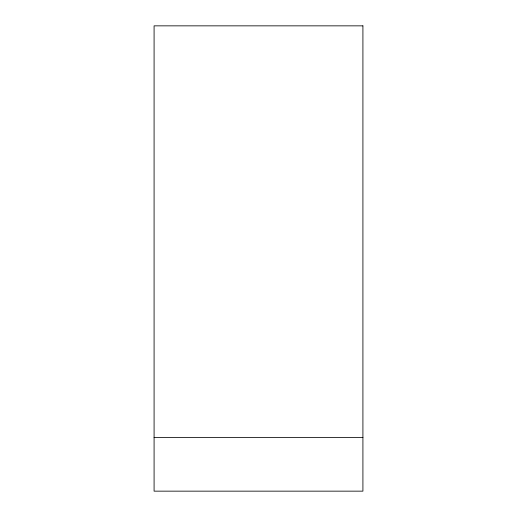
<?xml version="1.0" encoding="UTF-8"?>
<svg xmlns="http://www.w3.org/2000/svg" width="517" height="517" viewBox="0 0 517 517"><rect width="100%" height="100%" fill="white"/><g stroke="black" fill="none" stroke-linecap="round" stroke-linejoin="round"><path stroke-width="0.78" d="M154.085 437.479L362.915 437.479M362.915 25.85L154.085 25.85L154.085 491.15L362.915 491.15L362.915 25.85"/></g></svg>
